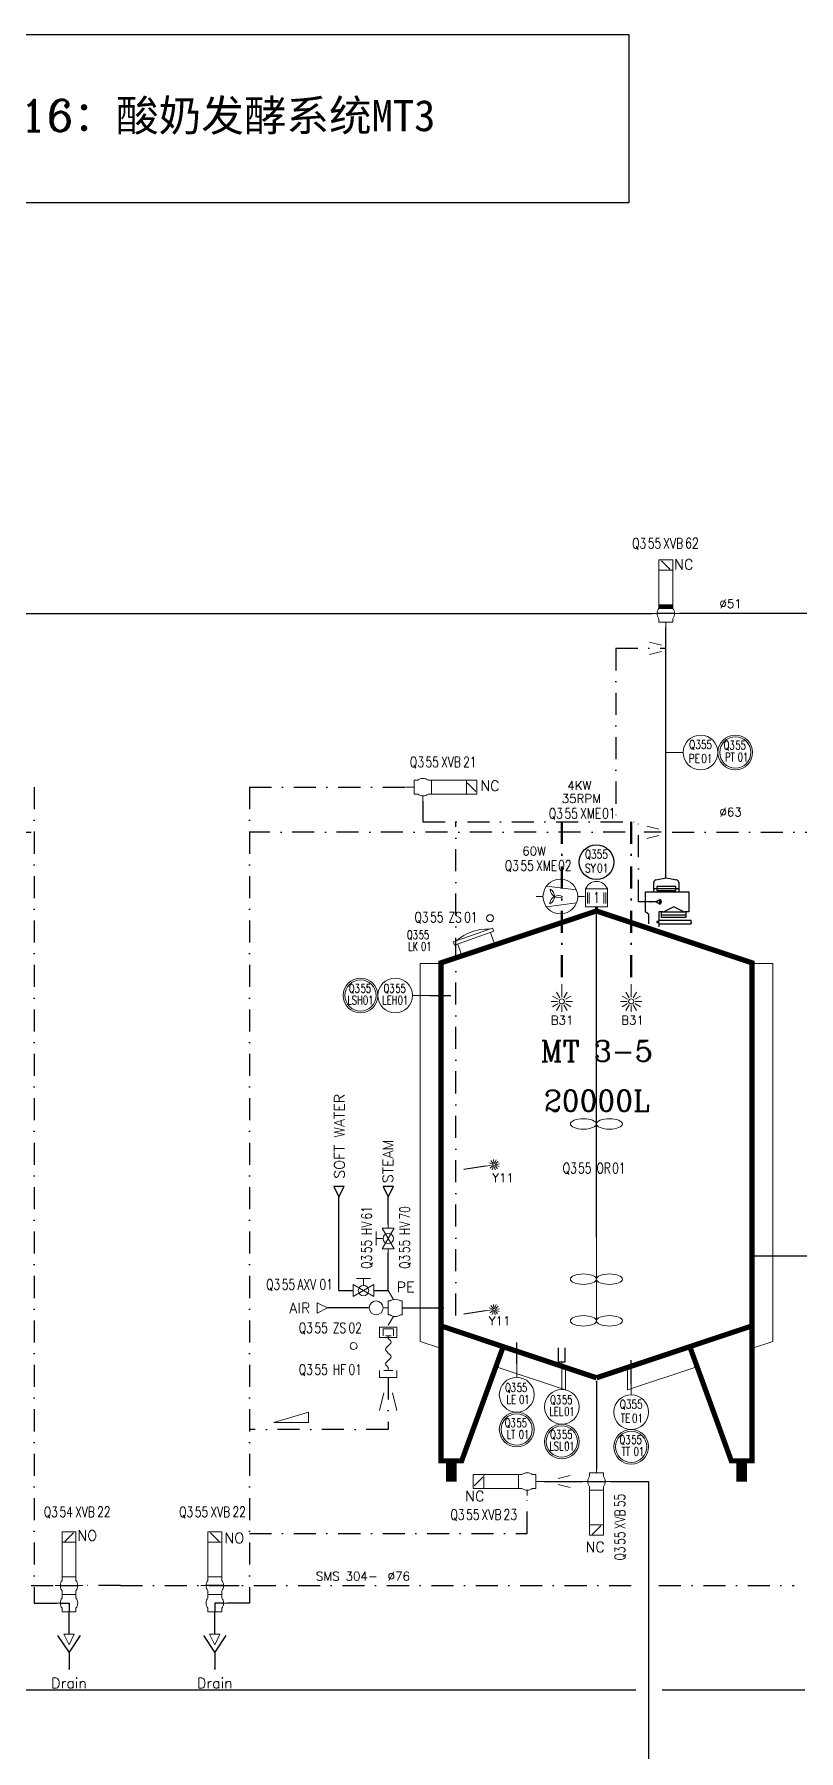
# Model space of a CAD drawing. Header units: inches. Extents: x 14952 to 16573, y 22099 to 23546.
# Drawn here: x 16011.1 to 16231.4, y 23032.4 to 23526.8 of the extents above; entities that cross this region are included whole.
import ezdxf
from ezdxf.enums import TextEntityAlignment as Align

# ---------------------------------------------------------------- set-up
doc = ezdxf.new("R2010")
doc.units = ezdxf.units.IN
doc.header["$MEASUREMENT"] = 0
doc.linetypes.add('DASHDOT2', pattern=[12.7, 6.35, -3.175, 0, -3.175])
for name, color, linetype, lineweight in [('17 Pipe CIP', 4, 'DASHDOT2', 50), ('19 Pipe Process', 30, 'Continuous', 30), ('31 Equipment', 7, 'Continuous', 9), ('33 Instruments Labels', 7, 'Continuous', 9)]:
    doc.layers.add(name, color=color, linetype=linetype, lineweight=lineweight)
for name, color, linetype in [('CUVERIE', 7, 'Continuous'), ('MATERIEL-DIVERS', 7, 'Continuous'), ('POMPES-PROCESS', 7, 'Continuous'), ('REPERES', 7, 'Continuous'), ('techn-data', 7, 'Continuous'), ('TEXTE', 7, 'Continuous'), ('TEXTES', 7, 'Continuous'), ('TUYAUTERIE-AIR INSTRUMENT', 3, 'Continuous'), ('TUYAUTERIE-EAU', 5, 'Continuous'), ('TUYAUTERIE-EGOUT', 32, 'Continuous'), ('TUYAUTERIE-GAZ', 3, 'Continuous'), ('TUYAUTERIE-NEP', 4, 'DASHDOT2'), ('TUYAUTERIE-VAPEUR', 6, 'Continuous'), ('TXT_FR', 7, 'Continuous'), ('VANNES', 7, 'Continuous')]:
    doc.layers.add(name, color=color, linetype=linetype)
doc.layers.get('REPERES').off()
doc.styles.add('ROMANC', font='romanc')
doc.styles.add('ROMANS', font='ROMANS.SHX')
doc.styles.add('ROMANT', font='romant')

# ---------------------------------------------------------------- blocks, each defined once
blk = doc.blocks.new('EGOUT')
at = {"color": 7}
for p, q in [((-3.2, 9.61), (0, 4.81)), ((0, 4.81), (3.2, 9.61)), ((0, 4.81), (0, 0))]:
    blk.add_line(p, q, dxfattribs=at)
at = {"color": 7, "extrusion": (0, -1, 0)}
blk.add_point((0, 0), dxfattribs=at)
at = {"layer": 'POMPES-PROCESS', "style": 'ROMANS'}
blk.add_attdef('EGOUT', text='', height=3, dxfattribs=at).set_placement((0, -4), align=Align.MIDDLE)
blk = doc.blocks.new('APV-VLV-SSEAT-SW44-4')
at = {"layer": '31 Equipment', "ltscale": 38}
for p, q in [((1.25, 20.25), (-1.25, 17.75)), ((-4, 5), (-2.5, 5)), ((-2, 7.5), (-2, 6.5)), ((2, 7.5), (2, 6.5)), ((-2.5, 0), (-4, 0)), ((-2, 2.5), (-2, 3.5)), ((-2, 2.5), (2, 2.5)), ((-2, 2.5), (-2, 1.5)), ((2, 2.5), (2, 3.5)), ((2, 2.5), (2, 1.5)), ((-2, -1.5), (-2, -2.5)), ((-2, -2.5), (2, -2.5)), ((0, -2.5), (0, -5)), ((2, -1.5), (2, -2.5))]:
    blk.add_line(p, q, dxfattribs=at)
at = {"layer": '31 Equipment', "lineweight": 30}
for p, q in [((-2.5, 5), (2.5, 5)), ((-2.5, 0), (0, 0)), ((0, 0), (0, -2.5))]:
    blk.add_line(p, q, dxfattribs=at)
at = {"layer": '31 Equipment'}
blk.add_line((2.5, 5), (4, 5), dxfattribs=at)
at = {"layer": '31 Equipment', "ltscale": 38}
for points in [[(-2, 17.5), (2, 17.5), (2, 20.5), (-2, 20.5)], [(-2, 7.5), (2, 7.5), (2, 17.5), (-2, 17.5)]]:
    blk.add_lwpolyline(points, close=True, dxfattribs=at)
for centre, start, end in [((0, 5), 143.1301, 216.8699), ((0, 5), 323.1301, 36.8699), ((0, 0), 143.1301, 216.8699), ((0, 0), 323.1301, 36.8699)]:
    blk.add_arc(centre, 2.5, start, end, dxfattribs=at)
blk = doc.blocks.new('APV-SIGN-ARW-FLOW-1')
at = {"layer": '31 Equipment'}
for p, q in [((-1.5, -1.5), (-1.5, 1.5)), ((-1.5, 1.5), (1.5, 0)), ((1.5, 0), (-1.5, -1.5))]:
    blk.add_line(p, q, dxfattribs=at)
blk = doc.blocks.new('APV-VLV-SSEAT-M+MP42-3')
at = {"layer": '31 Equipment'}
h = blk.add_hatch(dxfattribs=at)
h.set_pattern_fill('ANSI31', color=256, scale=0.01, style=0)
h.set_pattern_definition([(45, (0, 0), (-0.02245064, 0.02245064), [])])
h.paths.add_polyline_path([(2, 2.5), (-2, 2.5), (-2, 1.5), (2, 1.5)])
at = {"layer": '31 Equipment', "ltscale": 38}
for p, q in [((1.25, 15.25), (-1.25, 12.75)), ((-4, 0), (-2.5, 0)), ((-2, 2.5), (-2, 1.5)), ((-2, 1.5), (2, 1.5)), ((2, 2.5), (2, 1.5)), ((-2, -2.5), (-2, -1.5)), ((2, -2.5), (-2, -2.5)), ((-2, -2.5), (2, -2.5)), ((0, -2.5), (0, -5)), ((2, -2.5), (2, -1.5))]:
    blk.add_line(p, q, dxfattribs=at)
at = {"layer": '31 Equipment', "lineweight": 30}
blk.add_line((-2.5, 0), (2.5, 0), dxfattribs=at)
at = {"layer": '31 Equipment'}
blk.add_line((2.5, 0), (4, 0), dxfattribs=at)
at = {"layer": '31 Equipment', "ltscale": 38}
for points in [[(-2, 12.5), (2, 12.5), (2, 15.5), (-2, 15.5)], [(-2, 2.5), (2, 2.5), (2, 12.5), (-2, 12.5)]]:
    blk.add_lwpolyline(points, close=True, dxfattribs=at)
for start, end in [(143.1301, 216.8699), (323.1301, 36.8699)]:
    blk.add_arc((0, 0), 2.5, start, end, dxfattribs=at)
blk = doc.blocks.new('APV-TNK-GEN-11')
at = {"layer": '31 Equipment', "color": 7}
for points, const_width in [([(-14.94, 21.58), (-21.58, 3.32), (-24.9, 3.32), (-24.9, 83), (0, 91.3), (24.9, 83), (24.9, 3.32), (21.58, 3.32), (14.94, 21.58)], 0.83), ([(-24.9, 24.9), (0, 16.6)], 0.83), ([(24.9, 24.9), (0, 16.6)], 0.83), ([(-23.24, 3.32), (-23.24, 0)], 1.66), ([(23.24, 3.32), (23.24, 0)], 1.66)]:
    blk.add_lwpolyline(points, dxfattribs=dict(at, const_width=const_width))
at = {"layer": '31 Equipment', "ltscale": 38}
blk.add_point((0, 16), dxfattribs=at)
blk = doc.blocks.new('APV-TNK-INSULAT-12')
at = {"layer": '31 Equipment', "color": 7}
for p, q in [((-24.95, 67), (-28.22, 67)), ((-28.22, 67), (-28.22, 6.51)), ((24.95, 67), (28.22, 67)), ((28.22, 67), (28.22, 6.51)), ((-28.22, 6.51), (-24.95, 5.42)), ((28.22, 6.51), (24.95, 5.42)), ((-15.74, 2.35), (-4.98, -1.24)), ((-4.98, -1.24), (-4.98, 2.26)), ((15.74, 2.35), (4.98, -1.24)), ((4.98, -1.24), (4.98, 2.26))]:
    blk.add_line(p, q, dxfattribs=at)
at = {"layer": '31 Equipment'}
for p, q in [((-24.95, 5.42), (-24.95, 67)), ((24.95, 5.42), (24.95, 67)), ((-15.74, 2.35), (-14.94, 5.58)), ((-14.94, 5.58), (-4.98, 2.26)), ((14.94, 5.58), (4.98, 2.26)), ((15.74, 2.35), (14.94, 5.58))]:
    blk.add_line(p, q, dxfattribs=at)
at = {"layer": '31 Equipment', "ltscale": 38}
blk.add_point((0, 0), dxfattribs=at)
blk = doc.blocks.new('APV-INS-M-L-LE2')
at = {"layer": '31 Equipment', "color": 7}
blk.add_line((5, 0), (13, 0), dxfattribs=at)
at = {"layer": '31 Equipment', "lineweight": 25}
blk.add_lwpolyline([(17, 1), (13, 1), (13, 0), (13, -1), (17, -1)], dxfattribs=at)
at = {"layer": '31 Equipment', "color": 7}
blk.add_circle((0, 0), 5, dxfattribs=at)
at = {"layer": '33 Instruments Labels', "style": 'ROMANS', "width": 0.8}
blk.add_attdef('LE?', text='', height=3, dxfattribs=at).set_placement((0, 0), align=Align.MIDDLE)
blk = doc.blocks.new('APV-INS-F-L-LS')
at = {"layer": '31 Equipment'}
for radius in [5, 4.5]:
    blk.add_circle((0, 0), radius, dxfattribs=at)
at = {"layer": '33 Instruments Labels', "style": 'ROMANS', "width": 0.8}
blk.add_attdef('LS?', text='', height=3, dxfattribs=at).set_placement((0, 0), align=Align.MIDDLE)
blk = doc.blocks.new('APV-INS-M-L-TE')
at = {"layer": '31 Equipment', "color": 7}
blk.add_line((0, -5), (0, -10), dxfattribs=at)
blk.add_circle((0, 0), 5, dxfattribs=at)
at = {"layer": '33 Instruments Labels', "style": 'ROMANS', "width": 0.8, "flags": 8}
blk.add_attdef('TE', text='', height=3, dxfattribs=at).set_placement((0, 0), align=Align.MIDDLE)
blk = doc.blocks.new('APV-INS-F-L-TT')
at = {"layer": '31 Equipment'}
for radius in [5, 4.5]:
    blk.add_circle((0, 0), radius, dxfattribs=at)
blk = doc.blocks.new('APV-TNK-ACC-MOT-1')
at = {"layer": '31 Equipment', "color": 7}
for p, q in [((3.15, 6.4), (-3.15, 6.4)), ((-3.15, 6.4), (-3.15, 1.15)), ((-2.64, 5.35), (-2.64, 2.2)), ((-2.1, 5.35), (-2.1, 2.2)), ((2.1, 5.35), (2.1, 2.2)), ((2.66, 5.35), (2.66, 2.2)), ((3.15, 1.15), (3.15, 6.4)), ((-3.15, 1.15), (3.15, 1.15))]:
    blk.add_line(p, q, dxfattribs=at)
blk.add_arc((0, 5.09), 3.41, 22.6199, 157.3801, dxfattribs=at)
at = {"layer": '31 Equipment', "ltscale": 38}
blk.add_point((0, 0), dxfattribs=at)
at = {"layer": '31 Equipment', "color": 7}
blk.add_trace([(-0.39, 0), (0.39, 0), (-0.39, 1.15), (0.39, 1.15)], dxfattribs=at)
at = {"layer": '31 Equipment', "style": 'ROMANT', "width": 0.8}
blk.add_text('1', height=3, dxfattribs=at).set_placement((0, 3.89), align=Align.MIDDLE)
blk = doc.blocks.new('APV-TNK-ACC-MANHOLE-1')
at = {"layer": '31 Equipment'}
for p, q in [((-6, 3), (-6, 4)), ((-6, 4), (6, 4)), ((-6, 3), (6, 3)), ((-5, 0), (-5, 3)), ((5, 3), (5, 0)), ((6, 3), (6, 4))]:
    blk.add_line(p, q, dxfattribs=at)
blk.add_arc((0, -8), 13, 67.3801, 112.6199, dxfattribs=at)
blk = doc.blocks.new('APV-INS-POS-GEN-1')
at = {"layer": '31 Equipment', "color": 5}
blk.add_circle((0, 0), 1, dxfattribs=at)
blk = doc.blocks.new('APV-TNK-ACC-AGIT-1')
at = {"layer": '31 Equipment'}
blk.add_line((0, 0), (0, -8), dxfattribs=at)
for centre in [(-2.5, -8), (2.5, -8)]:
    blk.add_ellipse(centre, major_axis=(-2.5, 0), ratio=0.4, dxfattribs=at)
blk = doc.blocks.new('APV-INS-M-L-LE1')
at = {"layer": '31 Equipment', "color": 7}
blk.add_line((0, -5), (0, -10), dxfattribs=at)
blk.add_circle((0, 0), 5, dxfattribs=at)
blk = doc.blocks.new('APV-INS-F-L-LT')
at = {"layer": '31 Equipment'}
for radius in [5, 4.5]:
    blk.add_circle((0, 0), radius, dxfattribs=at)
blk = doc.blocks.new('SPB')
at = {"color": 7}
for p, q in [((0, -6), (0, 0)), ((-2.598, -9), (-1.302, -8.25)), ((-2.124, -9.624), (-1.062, -8.562)), ((-1.5, -10.098), (-0.75, -8.802)), ((-0.774, -10.398), (-0.39, -8.952)), ((0, -10.5), (0, -9)), ((0.774, -10.398), (0.39, -8.952)), ((1.5, -10.098), (0.75, -8.802)), ((2.124, -9.624), (1.062, -8.562)), ((2.598, -9), (1.302, -8.25))]:
    blk.add_line(p, q, dxfattribs=at)
blk.add_circle((0, -7.5), 1.5, dxfattribs=at)
at = {"color": 7, "extrusion": (0, 1, 0)}
blk.add_point((0, 0), dxfattribs=at)
blk = doc.blocks.new('GOAVEC')
at = {"layer": 'MATERIEL-DIVERS'}
for p, q in [((-2, 8.4), (8.4, 8.4)), ((-2, 3.6), (-2, 8.4)), ((0, 8.4), (0, 10.68)), ((0, 9.21), (6, 9.21)), ((0.48, 11.27), (3, 11.77)), ((5.28, 9.71), (0.72, 9.71)), ((0.72, 9.71), (0.72, 8.7)), ((0.72, 8.7), (5.28, 8.7)), ((3, 11.77), (5.52, 11.27)), ((5.28, 8.7), (5.28, 9.71)), ((6, 10.68), (6, 8.4)), ((8.4, 8.4), (8.4, 3.6)), ((-0.74, 6), (-2.03, 6)), ((4.8, 4.8), (2.53, 3.66)), ((7.07, 3.66), (4.8, 4.8)), ((-1.2, 3), (-2, 3.6)), ((-1.2, 0.7), (-1.2, 3)), ((0.76, 1.27), (0.76, 1.01)), ((1.2, 1.27), (0.76, 1.27)), ((0.76, 1.01), (1.2, 1.01)), ((9, 1.52), (1.19, 1.52)), ((1.19, 1.01), (1.19, 0.72)), ((1.19, 0.72), (9, 0.72)), ((2.26, 3.6), (1.2, 3.6)), ((1.2, 3.6), (1.2, 1.27)), ((1.2, 1.01), (1.2, 0)), ((1.8, 3.49), (1.8, 2.29)), ((7.8, 3.49), (1.8, 3.49)), ((1.8, 2.89), (7.8, 2.89)), ((1.8, 2.29), (7.8, 2.29)), ((8.4, 3.6), (7.34, 3.6)), ((7.8, 2.29), (7.8, 3.49)), ((9, 0.72), (9, 1.52))]:
    blk.add_line(p, q, dxfattribs=at)
for centre, start, end in [((0.6, 10.68), 101.3099, 180), ((5.4, 10.68), 0, 78.6901), ((2.26, 4.2), 270, 296.5651), ((7.34, 4.2), 243.4349, 270)]:
    blk.add_arc(centre, 0.6, start, end, dxfattribs=at)
at = {"layer": 'MATERIEL-DIVERS', "color": 7, "extrusion": (1, 0, 0)}
for p in [(6, 9), (9, 1)]:
    blk.add_point(p, dxfattribs=at)
at = {"layer": 'MATERIEL-DIVERS', "color": 2}
for p in [(6, 9), (-2, 6), (9, 1)]:
    blk.add_point(p, dxfattribs=at)
at = {"layer": 'MATERIEL-DIVERS', "color": 7, "extrusion": (-1, 0, 0)}
blk.add_point((-2, 6), dxfattribs=at)
at = {"layer": 'MATERIEL-DIVERS', "xscale": 0.2499010929244832, "yscale": 0.2499010929244832, "zscale": 0.2499010929244832, "rotation": 90}
blk.add_blockref('SPB', (-0.74, 6), dxfattribs=at)
blk = doc.blocks.new('INSTR-M-L-SY')
at = {"layer": 'MATERIEL-DIVERS', "color": 7}
blk.add_circle((0, 0), 5, dxfattribs=at)
blk = doc.blocks.new('APV-VLV-SSEAT-SW42-3')
at = {"layer": '31 Equipment', "ltscale": 38}
for p, q in [((1.25, 15.25), (-1.25, 12.75)), ((-2, 2.5), (-2, 1.5)), ((2, 2.5), (2, 1.5)), ((-2, -2.5), (-2, -1.5)), ((2, -2.5), (-2, -2.5)), ((-2, -2.5), (2, -2.5)), ((0, -2.5), (0, -5)), ((2, -2.5), (2, -1.5))]:
    blk.add_line(p, q, dxfattribs=at)
at = {"layer": '31 Equipment'}
for p, q in [((-4, 0), (-2.5, 0)), ((2.5, 0), (4, 0))]:
    blk.add_line(p, q, dxfattribs=at)
at = {"layer": '31 Equipment', "lineweight": 30}
blk.add_line((2.5, 0), (-2.5, 0), dxfattribs=at)
at = {"layer": '31 Equipment', "ltscale": 38}
for points in [[(-2, 12.5), (2, 12.5), (2, 15.5), (-2, 15.5)], [(-2, 2.5), (2, 2.5), (2, 12.5), (-2, 12.5)]]:
    blk.add_lwpolyline(points, close=True, dxfattribs=at)
for start, end in [(143.1301, 216.8699), (323.1301, 36.8699)]:
    blk.add_arc((0, 0), 2.5, start, end, dxfattribs=at)
blk = doc.blocks.new('APV-VLV-SSEAT-SW41-3')
at = {"layer": '31 Equipment', "ltscale": 38}
for p, q in [((1.25, 15.25), (-1.25, 12.75)), ((-2, 2.5), (-2, 1.5)), ((2, 2.5), (2, 1.5)), ((2.5, 0), (4, 0)), ((-2, -2.5), (-2, -1.5)), ((2, -2.5), (-2, -2.5)), ((-2, -2.5), (2, -2.5)), ((0, -2.5), (0, -5)), ((2, -2.5), (2, -1.5))]:
    blk.add_line(p, q, dxfattribs=at)
for points in [[(-2, 12.5), (2, 12.5), (2, 15.5), (-2, 15.5)], [(-2, 2.5), (2, 2.5), (2, 12.5), (-2, 12.5)]]:
    blk.add_lwpolyline(points, close=True, dxfattribs=at)
for start, end in [(143.1301, 216.8699), (323.1301, 36.8699)]:
    blk.add_arc((0, 0), 2.5, start, end, dxfattribs=at)
blk = doc.blocks.new('APV-TNK-ACC-SPRAYBALL-1')
at = {"layer": '31 Equipment'}
for p, q in [((0, -3.81), (0, 0)), ((-1.03, -4.4), (-2.65, -3.47)), ((-0.6, -3.97), (-1.53, -2.35)), ((0.6, -3.97), (1.53, -2.35)), ((1.03, -4.4), (2.65, -3.47)), ((-1.19, -5), (-3.05, -5)), ((-1.03, -5.6), (-2.65, -6.53)), ((-0.6, -6.03), (-1.53, -7.65)), ((0, -6.19), (0, -8.05)), ((0.6, -6.03), (1.53, -7.65)), ((1.03, -5.6), (2.65, -6.53)), ((1.19, -5), (3.05, -5))]:
    blk.add_line(p, q, dxfattribs=at)
blk.add_circle((0, -5), 0.738, dxfattribs=at)
blk = doc.blocks.new('APV-FCE-GEN-REDCON-1')
at = {"layer": '31 Equipment', "color": 7}
for p, q in [((-2.5, 2.5), (2.5, 1.25)), ((2.5, 1.25), (2.5, 1.25)), ((2.5, -1.25), (-2.5, -2.5))]:
    blk.add_line(p, q, dxfattribs=at)
blk = doc.blocks.new('APV-INS-M-L-PE')
at = {"layer": '31 Equipment', "color": 7}
blk.add_line((0, -5), (0, -10), dxfattribs=at)
blk.add_circle((0, 0), 5, dxfattribs=at)
at = {"layer": '33 Instruments Labels', "style": 'ROMANS', "width": 0.8, "flags": 8}
blk.add_attdef('PE', text='', height=3, dxfattribs=at).set_placement((0, 0), align=Align.MIDDLE)
blk = doc.blocks.new('APV-INS-F-L-PT')
at = {"layer": '31 Equipment'}
for radius in [5, 4.5]:
    blk.add_circle((0, 0), radius, dxfattribs=at)
blk = doc.blocks.new('APV-FTG-CONX-QUICK-1')
at = {"layer": '31 Equipment'}
for p, q in [((-0.5, 2.5), (2.5, 2.5)), ((-0.5, -2.5), (-0.5, 2.5)), ((0, 1.5), (2, 1.5)), ((0, 0.83), (0, -0.83)), ((2, 1.5), (2, -1.5)), ((2.5, 2.5), (2.5, -2.5)), ((2.5, -2.5), (-0.5, -2.5)), ((0, -0.83), (0, -0.83)), ((2, -1.5), (0, -1.5))]:
    blk.add_line(p, q, dxfattribs=at)
blk = doc.blocks.new('APV-FTG-CONX-HOSE-1')
at = {"layer": '31 Equipment'}
for p, q in [((-4.17, 0), (-5, 0)), ((4.17, 0), (5, 0))]:
    blk.add_line(p, q, dxfattribs=at)
for points in [[(-4.17, 0), (-3.63, 0.5), (-3.42, 0.71), (-3.13, 0.79), (-2.83, 0.71), (-2.58, 0.5), (-1.54, -0.5), (-1.33, -0.71), (-1.04, -0.79), (-0.75, -0.71), (-0.5, -0.5), (0, 0)], [(0, 0), (0.54, 0.5), (0.75, 0.71), (1.04, 0.79), (1.33, 0.71), (1.58, 0.5), (2.62, -0.5), (2.83, -0.71), (3.12, -0.79), (3.42, -0.71), (3.67, -0.5), (4.17, 0)]]:
    blk.add_lwpolyline(points, dxfattribs=at)
blk = doc.blocks.new('APV-FTG-CONX-SCREWED-1')
at = {"layer": '31 Equipment'}
for p, q in [((0, 2.5), (2, 2.5)), ((0, 1.33), (0, -1.33)), ((2, 2.5), (2, -2.5)), ((0, -1.33), (0, -1.33)), ((2, -2.5), (0, -2.5))]:
    blk.add_line(p, q, dxfattribs=at)
blk = doc.blocks.new('APV-SIGN-FLOW-SLOPE-1')
at = {"layer": '31 Equipment'}
blk.add_lwpolyline([(-5, 2), (5, 2), (5, 5), (-5, 2)], dxfattribs=at)
at = {"layer": '31 Equipment', "style": 'ROMANS'}
blk.add_attdef('%', text='', height=2, rotation=16.6992, dxfattribs=at).set_placement((-0.64, 4.87), align=Align.MIDDLE)
blk = doc.blocks.new('APV-VLV-SAMPL-PRD20-2')
at = {"layer": '31 Equipment', "ltscale": 38}
for p, q in [((-2.54, 2.44), (-4, 5)), ((-4, 0), (-5.5, 0)), ((-4, 2), (-3.5, 2)), ((-4, 2), (-4, -2)), ((0, 2), (-0.5, 2)), ((0, 2), (0, -2)), ((0, -2), (0, 2)), ((-4, -2), (-3.5, -2)), ((-2.54, -2.44), (-4, -5)), ((0, -2), (-0.5, -2))]:
    blk.add_line(p, q, dxfattribs=at)
at = {"layer": '31 Equipment'}
blk.add_circle((-7.5, 0), 2, dxfattribs=at)
at = {"layer": '31 Equipment', "ltscale": 38}
for start, end in [(53.1301, 126.8699), (233.1301, 306.8699)]:
    blk.add_arc((-2, 0), 2.5, start, end, dxfattribs=at)
blk = doc.blocks.new('REPNORM1')
at = {"layer": 'TEXTES', "style": 'ROMANS', "width": 0.75}
for tag, p in [('ZONE', (-9.75, -1.25)), ('SOUSZONE', (-5.25, -1.25)), ('ELEMENT', (-0.75, -1.25)), ('NUM', (5.59, -1.22))]:
    blk.add_attdef(tag, p, '', height=3, dxfattribs=at)
blk = doc.blocks.new('REPINS2')
at = {"layer": 'TEXTES', "style": 'ROMANS', "width": 0.7}
for tag, p in [('ZONE', (-3.35, 0.8)), ('SOUSZONE', (0.05, 0.8)), ('NUM', (0.7, -2.6))]:
    blk.add_attdef(tag, p, '', height=2.5, dxfattribs=at)
blk.add_attdef('ELEMENT', text='', height=2.5, dxfattribs=at).set_placement((-1.56, -2.59), align=Align.CENTER)
blk = doc.blocks.new('REPNORM')
at = {"layer": 'TEXTES', "style": 'ROMANS', "width": 0.75}
for tag, p in [('ZONE', (-9.75, -1.25)), ('SOUSZONE', (-5.25, -1.25)), ('ELEMENT', (0, -1.25)), ('NUM', (4.5, -1.25))]:
    blk.add_attdef(tag, p, '', height=3, dxfattribs=at)
blk = doc.blocks.new('REPINS')
at = {"layer": 'TEXTES', "style": 'ROMANS', "width": 0.75}
for tag, p in [('ZONE', (-3.3, 1)), ('SOUSZONE', (0.1, 1)), ('NUM', (0.2, -3))]:
    blk.add_attdef(tag, p, '', height=2.5, dxfattribs=at)
blk.add_attdef('ELEMENT', text='', height=2.5, dxfattribs=at).set_placement((-0.2, -3), align=Align.RIGHT)
blk = doc.blocks.new('APV-PMP-GEN-FAN-1')
at = {"layer": '31 Equipment', "ltscale": 38}
for p, q in [((-5, 0), (-7, 0)), ((5, 0), (7, 0))]:
    blk.add_line(p, q, dxfattribs=at)
at = {"layer": '31 Equipment', "color": 7}
for p, q in [((4.62, 1.91), (-4.01, 2.99)), ((-3.44, 2.92), (-3.44, 2.92)), ((-4.03, -2.96), (4.65, -1.85))]:
    blk.add_line(p, q, dxfattribs=at)
blk.add_circle((0, 0), 5, dxfattribs=at)
for centre, radius, start, end in [((-4.14, 0.04), 2.42, 297.7105, 59.0333), ((-0.6, -2.14), 2.41, 57.3705, 179.0726), ((-0.42, 2.11), 2.48, 179.801, 296.7761)]:
    blk.add_arc(centre, radius, start, end, dxfattribs=at)
blk = doc.blocks.new('FLE23-A')
at = {"color": 7}
for p, q in [((0, 1.5), (-3, 0)), ((-3, 0), (0, -1.5)), ((0, -1.5), (0, 1.5))]:
    blk.add_line(p, q, dxfattribs=at)
at = {"layer": 'MATERIEL-DIVERS', "color": 7, "extrusion": (-1, 0, 0)}
blk.add_point((-3, 0), dxfattribs=at)
at = {"layer": 'MATERIEL-DIVERS', "color": 2}
for p in [(-3, 0), (0, 0)]:
    blk.add_point(p, dxfattribs=at)
at = {"layer": 'MATERIEL-DIVERS', "color": 7, "extrusion": (1, 0, 0)}
blk.add_point((0, 0), dxfattribs=at)
blk = doc.blocks.new('APV-VLVM-BALL-KHV+MF-1')
at = {"layer": '31 Equipment', "ltscale": 38}
for p, q in [((-3, 0), (-4, 0)), ((3, 0), (4, 0))]:
    blk.add_line(p, q, dxfattribs=at)
at = {"layer": '31 Equipment'}
for p, q in [((-3, 1.734), (-3, -1.734)), ((-3, -1.734), (3, 1.734)), ((3, -1.734), (-3, 1.734)), ((-2, 3.5), (2, 3.5)), ((0, 1.5), (0, 3.5)), ((3, 1.734), (3, -1.734))]:
    blk.add_line(p, q, dxfattribs=at)
blk.add_circle((0, 0), 1.5, dxfattribs=at)

msp = doc.modelspace()

# ---------------------------------------------------------------- linework, layer by layer
at = {"layer": '17 Pipe CIP'}
for p, q in [((16163.15, 23299.91), (16163.15, 23253.21)), ((16183.15, 23299.91), (16183.15, 23253.21))]:
    msp.add_line(p, q, dxfattribs=at)
at = {"layer": '19 Pipe Process'}
for p, q in [((16113.15, 23164.91), (16113.15, 23175.91)), ((16218.15, 23174.91), (16239.15, 23174.91)), ((16117.15, 23159.91), (16129.15, 23159.91)), ((16173.15, 23138.91), (16173.15, 23113.41)), ((16158.15, 23109.91), (16169.15, 23109.91)), ((16177.15, 23109.91), (16188.15, 23109.91)), ((16188.15, 23109.91), (16188.15, 23019.91)), ((15902.15, 23049.91), (16184.48, 23049.91)), ((16192.04, 23049.91), (16233.15, 23049.91))]:
    msp.add_line(p, q, dxfattribs=at)
at = {"layer": 'CUVERIE'}
for p, q in [((16125.15, 23249.91), (16131.15, 23249.91)), ((16150.15, 23143.91), (16150.15, 23149.91)), ((16183.15, 23137.91), (16183.15, 23144.91))]:
    msp.add_line(p, q, dxfattribs=at)
at = {"layer": 'MATERIEL-DIVERS'}
msp.add_line((16173.12, 23180.2), (16173.15, 23274.25), dxfattribs=at)
msp.add_lwpolyline([(16182.47, 23526.77), (16182.47, 23478.27), (15936.97, 23478.27), (15936.97, 23526.77)], close=True, dxfattribs=at)
at = {"layer": 'TUYAUTERIE-AIR INSTRUMENT'}
msp.add_line((16107.65, 23159.91), (16095.65, 23159.91), dxfattribs=at)
at = {"layer": 'TUYAUTERIE-EAU'}
for p, q in [((16098.94, 23183.91), (16098.94, 23191.91)), ((16098.94, 23164.91), (16098.94, 23183.91)), ((16098.94, 23164.91), (16103.01, 23164.91)), ((16109.01, 23164.91), (16113.15, 23164.91))]:
    msp.add_line(p, q, dxfattribs=at)
at = {"layer": 'TUYAUTERIE-EGOUT'}
for p, q in [((16021.15, 23065.91), (16021.15, 23072.41)), ((16021.15, 23065.91), (16021.15, 23072.41)), ((16063.15, 23065.91), (16063.15, 23072.41))]:
    msp.add_line(p, q, dxfattribs=at)
at = {"layer": 'TUYAUTERIE-GAZ'}
for p, q in [((15897.15, 23359.91), (16189.15, 23359.91)), ((16193.15, 23283.91), (16193.15, 23355.91)), ((16339.15, 23359.91), (16197.15, 23359.91))]:
    msp.add_line(p, q, dxfattribs=at)
at = {"layer": 'TUYAUTERIE-NEP'}
for p, q in [((16178.69, 23349.91), (16193.15, 23349.91)), ((16178.69, 23349.91), (16178.69, 23299.91)), ((16011.15, 23309.91), (16011.15, 23074.91)), ((16073.15, 23309.91), (16073.15, 23074.91)), ((16073.15, 23309.91), (16118.15, 23309.91)), ((16123.15, 23305.91), (16123.15, 23299.91)), ((15914.32, 23296.91), (16011.15, 23296.91)), ((16181.38, 23296.91), (16073.15, 23296.91)), ((16123.15, 23299.91), (16185.25, 23299.91)), ((16132.63, 23157.72), (16132.63, 23299.91)), ((16185.25, 23276.91), (16185.25, 23299.91)), ((16191.81, 23296.91), (16186.85, 23296.91)), ((16194.91, 23296.91), (16257.4, 23296.91)), ((16187.15, 23276.91), (16185.25, 23276.91)), ((16141.2, 23200.78), (16132.63, 23199.45)), ((16141.2, 23159.05), (16132.63, 23157.72)), ((16113.15, 23139.91), (16113.15, 23124.91)), ((16113.15, 23124.91), (16073.15, 23124.91)), ((16153.15, 23094.91), (16153.15, 23105.91)), ((16073.15, 23094.91), (16153.15, 23094.91)), ((15997.4, 23079.91), (16019.15, 23079.91)), ((16035.97, 23079.91), (16024.4, 23079.91)), ((16035.97, 23079.91), (16185.15, 23079.91)), ((16065.65, 23079.91), (16070.15, 23079.91)), ((16191.15, 23079.91), (16230.15, 23079.91)), ((16011.15, 23074.91), (16018.15, 23074.91)), ((16073.15, 23074.91), (16066.15, 23074.91))]:
    msp.add_line(p, q, dxfattribs=at)
at = {"layer": 'TUYAUTERIE-VAPEUR'}
msp.add_line((16113.15, 23183.91), (16113.15, 23191.91), dxfattribs=at)

# ---------------------------------------------------------------- block references
at = {"layer": '17 Pipe CIP', "xscale": -0.5, "yscale": 0.5, "rotation": 98.82907370450727}
for p in [(16141.2, 23200.78), (16141.2, 23159.05)]:
    msp.add_blockref('APV-TNK-ACC-SPRAYBALL-1', p, dxfattribs=at)
at = {"layer": '31 Equipment'}
for p in [(16163.15, 23253.21), (16183.15, 23253.21)]:
    msp.add_blockref('APV-TNK-ACC-SPRAYBALL-1', p, dxfattribs=at)
at = {"layer": '33 Instruments Labels', "xscale": -1, "rotation": 270}
msp.add_blockref('APV-INS-M-L-PE', (16203.15, 23319.91), dxfattribs=at)
at = {"layer": '33 Instruments Labels'}
for name, p in [('APV-INS-F-L-PT', (16213.15, 23319.91)), ('INSTR-M-L-SY', (16173.12, 23288.33)), ('APV-INS-POS-GEN-1', (16142.47, 23272.19)), ('APV-INS-F-L-LS', (16105.15, 23249.91)), ('APV-INS-POS-GEN-1', (16103.15, 23148.91)), ('APV-INS-F-L-LT', (16150.15, 23124.91)), ('APV-INS-F-L-TT', (16183.15, 23119.91))]:
    msp.add_blockref(name, p, dxfattribs=at)
for name, p, rotation in [('APV-INS-M-L-LE1', (16115.15, 23249.91), 90), ('APV-INS-M-L-LE2', (16163.15, 23131.41), 90), ('APV-INS-M-L-LE1', (16150.15, 23134.91), 180), ('APV-INS-M-L-TE', (16183.15, 23129.91), 180), ('APV-INS-F-L-LS', (16163.15, 23121.41), 270)]:
    msp.add_blockref(name, p, dxfattribs=dict(at, rotation=rotation))
at = {"layer": '33 Instruments Labels', "xscale": -1.5, "yscale": 1.5, "zscale": 1.5}
for p in [(16173.12, 23224.91), (16173.12, 23180.2), (16173.12, 23168.2)]:
    msp.add_blockref('APV-TNK-ACC-AGIT-1', p, dxfattribs=at)
at = {"layer": 'CUVERIE'}
msp.add_blockref('APV-TNK-ACC-MOT-1', (16173.15, 23274.25), dxfattribs=at)
for name, p, xscale, yscale, zscale in [('GOAVEC', (16189.67, 23269.68), 1.199999999999999, 1.199999999999999, 1.199999999999999), ('APV-TNK-GEN-11', (16173.15, 23109.91), 1.8, 1.8, 1.8), ('APV-TNK-INSULAT-12', (16173.15, 23138.55), 1.8, 1.8, 1.8)]:
    msp.add_blockref(name, p, dxfattribs=dict(at, xscale=xscale, yscale=yscale, zscale=zscale))
at = {"layer": 'CUVERIE', "rotation": 19.38190026969543}
msp.add_blockref('APV-TNK-ACC-MANHOLE-1', (16138.86, 23263.57), dxfattribs=at)
at = {"layer": 'MATERIEL-DIVERS', "xscale": -0.7, "yscale": 0.7, "zscale": 0.7, "rotation": 180}
for p in [(16190.15, 23349.91), (16189.37, 23296.91)]:
    msp.add_blockref('APV-FCE-GEN-REDCON-1', p, dxfattribs=at)
at = {"layer": 'MATERIEL-DIVERS'}
for name, p in [('APV-PMP-GEN-FAN-1', (16162.73, 23278.42)), ('APV-SIGN-FLOW-SLOPE-1', (16085.15, 23124.91))]:
    msp.add_blockref(name, p, dxfattribs=at)
for name, p, rotation in [('FLE23-A', (16098.94, 23194.91), 90), ('FLE23-A', (16113.15, 23194.91), 90), ('APV-FTG-CONX-QUICK-1', (16113.15, 23151.91), 90), ('APV-FTG-CONX-HOSE-1', (16113.15, 23146.91), 90), ('APV-FTG-CONX-SCREWED-1', (16113.15, 23141.91), 270), ('APV-FCE-GEN-REDCON-1', (16113.15, 23132.91), 90), ('APV-SIGN-ARW-FLOW-1', (16063.15, 23064.41), 270)]:
    msp.add_blockref(name, p, dxfattribs=dict(at, rotation=rotation))
at = {"layer": 'MATERIEL-DIVERS', "xscale": -0.7, "yscale": 0.7, "zscale": 0.7}
msp.add_blockref('APV-FCE-GEN-REDCON-1', (16163.84, 23109.91), dxfattribs=at)
at = {"layer": 'MATERIEL-DIVERS'}
ref = msp.add_blockref('EGOUT', (16021.15, 23055.91), dxfattribs=dict(at, xscale=-1))
ref.add_attrib('EGOUT', 'Drain', dxfattribs={"layer": 'POMPES-PROCESS', "height": 3, "style": 'ROMANS'}).set_placement((16021.15, 23051.91), align=Align.MIDDLE)
ref = msp.add_blockref('EGOUT', (16021.15, 23055.91), dxfattribs=dict(at, xscale=-1))
ref.add_attrib('EGOUT', 'Drain', dxfattribs={"layer": 'POMPES-PROCESS', "height": 3, "style": 'ROMANS'}).set_placement((16021.15, 23051.91), align=Align.MIDDLE)
at = {"layer": 'MATERIEL-DIVERS', "xscale": -1, "rotation": 90}
msp.add_blockref('APV-SIGN-ARW-FLOW-1', (16021.15, 23064.41), dxfattribs=at)
msp.add_blockref('APV-SIGN-ARW-FLOW-1', (16021.15, 23064.41), dxfattribs=at)
at = {"layer": 'MATERIEL-DIVERS'}
ref = msp.add_blockref('EGOUT', (16063.15, 23055.91), dxfattribs=dict(at, xscale=-1))
ref.add_attrib('EGOUT', 'Drain', dxfattribs={"layer": 'POMPES-PROCESS', "height": 3, "style": 'ROMANS'}).set_placement((16063.15, 23051.91), align=Align.MIDDLE)
ref = msp.add_blockref('EGOUT', (16063.15, 23055.91), dxfattribs=dict(at, xscale=-1))
ref.add_attrib('EGOUT', 'Drain', dxfattribs={"layer": 'POMPES-PROCESS', "height": 3, "style": 'ROMANS'}).set_placement((16063.15, 23051.91), align=Align.MIDDLE)
at = {"layer": 'REPERES'}
for name, p, values in [('REPNORM1', (16193.15, 23379.91), {'ZONE': 'Q3', 'SOUSZONE': '55', 'ELEMENT': 'XVB', 'NUM': '62'}), ('REPINS', (16203.15, 23319.94), {'ZONE': 'Q3', 'SOUSZONE': '55', 'ELEMENT': 'PE', 'NUM': '01'}), ('REPINS2', (16213.15, 23319.94), {'ZONE': 'Q3', 'SOUSZONE': '55', 'NUM': '01', 'ELEMENT': 'PT'}), ('REPNORM1', (16129.15, 23316.91), {'ZONE': 'Q3', 'SOUSZONE': '55', 'ELEMENT': 'XVB', 'NUM': '21'}), ('REPNORM1', (16169.16, 23302.1), {'ZONE': 'Q3', 'SOUSZONE': '55', 'ELEMENT': 'XME', 'NUM': '01'}), ('REPINS', (16173.12, 23288.33), {'ZONE': 'Q3', 'SOUSZONE': '55', 'ELEMENT': 'SY', 'NUM': '01'}), ('REPNORM1', (16156.49, 23287.07), {'ZONE': 'Q3', 'SOUSZONE': '55', 'ELEMENT': 'XME', 'NUM': '02'}), ('REPNORM', (16130.47, 23272.19), {'ZONE': 'Q3', 'SOUSZONE': '55', 'ELEMENT': 'ZS', 'NUM': '01'}), ('REPINS2', (16121.88, 23265.35), {'ZONE': 'Q3', 'SOUSZONE': '55', 'NUM': '01', 'ELEMENT': 'LK'}), ('REPINS2', (16105.15, 23249.91), {'ZONE': 'Q3', 'SOUSZONE': '55', 'NUM': '01', 'ELEMENT': 'LSH'}), ('REPINS2', (16115.15, 23249.91), {'ZONE': 'Q3', 'SOUSZONE': '55', 'NUM': '01', 'ELEMENT': 'LEH'}), ('REPNORM', (16173.15, 23199.91), {'ZONE': 'Q3', 'SOUSZONE': '55', 'ELEMENT': 'OR', 'NUM': '01'}), ('REPNORM1', (16087.74, 23166.41), {'ZONE': 'Q3', 'SOUSZONE': '55', 'ELEMENT': 'AXV', 'NUM': '01'}), ('REPNORM', (16097.15, 23153.91), {'ZONE': 'Q3', 'SOUSZONE': '55', 'ELEMENT': 'ZS', 'NUM': '02'}), ('REPNORM', (16097.15, 23141.91), {'ZONE': 'Q3', 'SOUSZONE': '55', 'ELEMENT': 'HF', 'NUM': '01'}), ('REPINS2', (16150.15, 23134.91), {'ZONE': 'Q3', 'SOUSZONE': '55', 'NUM': '01', 'ELEMENT': 'LE'}), ('REPINS2', (16163.15, 23131.41), {'ZONE': 'Q3', 'SOUSZONE': '55', 'NUM': '01', 'ELEMENT': 'LEL'}), ('REPINS', (16183.15, 23129.91), {'ZONE': 'Q3', 'SOUSZONE': '55', 'ELEMENT': 'TE', 'NUM': '01'}), ('REPINS2', (16150.06, 23124.77), {'ZONE': 'Q3', 'SOUSZONE': '55', 'NUM': '01', 'ELEMENT': 'LT'}), ('REPINS2', (16163.15, 23121.41), {'ZONE': 'Q3', 'SOUSZONE': '55', 'NUM': '01', 'ELEMENT': 'LSL'}), ('REPINS2', (16183.15, 23119.91), {'ZONE': 'Q3', 'SOUSZONE': '55', 'NUM': '01', 'ELEMENT': 'TT'}), ('REPNORM1', (16023.65, 23100.91), {'ZONE': 'Q3', 'SOUSZONE': '54', 'ELEMENT': 'XVB', 'NUM': '22'}), ('REPNORM1', (16062.65, 23100.91), {'ZONE': 'Q3', 'SOUSZONE': '55', 'ELEMENT': 'XVB', 'NUM': '22'}), ('REPNORM1', (16140.8, 23100.12), {'ZONE': 'Q3', 'SOUSZONE': '55', 'ELEMENT': 'XVB', 'NUM': '23'})]:
    msp.add_blockref(name, p, dxfattribs=at).add_auto_attribs(values)
at = {"layer": 'REPERES', "rotation": 90}
for name, p, values in [('REPNORM', (16107.15, 23180.91), {'ZONE': 'Q3', 'SOUSZONE': '55', 'ELEMENT': 'HV', 'NUM': '61'}), ('REPNORM', (16118.15, 23180.91), {'ZONE': 'Q3', 'SOUSZONE': '55', 'ELEMENT': 'HV', 'NUM': '70'}), ('REPNORM1', (16180.15, 23096.91), {'ZONE': 'Q3', 'SOUSZONE': '55', 'ELEMENT': 'XVB', 'NUM': '55'})]:
    msp.add_blockref(name, p, dxfattribs=at).add_auto_attribs(values)
at = {"layer": 'TUYAUTERIE-NEP', "xscale": -1}
msp.add_blockref('APV-VLV-SSEAT-M+MP42-3', (16193.15, 23359.91), dxfattribs=at)
at = {"layer": 'VANNES'}
for name, p, rotation in [('APV-VLV-SSEAT-SW41-3', (16123.15, 23309.91), 270), ('APV-VLVM-BALL-KHV+MF-1', (16113.15, 23179.91), 90), ('APV-VLV-SSEAT-SW42-3', (16173.15, 23109.91), 180)]:
    msp.add_blockref(name, p, dxfattribs=dict(at, rotation=rotation))
at = {"layer": 'VANNES', "xscale": -1}
for name, p in [('APV-VLVM-BALL-KHV+MF-1', (16106.01, 23164.91)), ('APV-VLV-SSEAT-SW44-4', (16063.15, 23074.91))]:
    msp.add_blockref(name, p, dxfattribs=at)
at = {"layer": 'VANNES'}
for name, p in [('APV-VLV-SAMPL-PRD20-2', (16117.15, 23159.91)), ('APV-VLV-SSEAT-SW44-4', (16021.15, 23074.91)), ('APV-VLV-SSEAT-SW44-4', (16021.15, 23074.91))]:
    msp.add_blockref(name, p, dxfattribs=at)
at = {"layer": 'VANNES', "xscale": -1}
for name, p, rotation in [('APV-SIGN-ARW-FLOW-1', (16094.15, 23159.91), 180), ('APV-VLV-SSEAT-SW41-3', (16153.15, 23109.91), 90)]:
    msp.add_blockref(name, p, dxfattribs=dict(at, rotation=rotation))

# ---------------------------------------------------------------- texts
at = {"layer": 'techn-data', "style": 'ROMANS'}
for s, p in [('%%C51', (16211.79, 23362.76)), ('4KW', (16168.21, 23310.38)), ('35RPM', (16168.81, 23306.63)), ('%%C63', (16211.79, 23302.76)), ('60W', (16155.19, 23291.52)), ('B31', (16163.23, 23242.79)), ('B31', (16183.54, 23242.79)), ('Y11', (16146.23, 23197.4)), ('Y11', (16145.24, 23156.15)), ('SMS 304-', (16101.17, 23082.62)), ('%%C76', (16116.17, 23082.62))]:
    msp.add_text(s, height=2.5, dxfattribs=at).set_placement(p, align=Align.MIDDLE_CENTER)
at = {"layer": 'TEXTE', "style": 'ROMANS'}
for s, p in [('SOFT WATER', (16099.06, 23209.34)), ('STEAM', (16113.05, 23202.12))]:
    msp.add_text(s, height=3, rotation=90, dxfattribs=at).set_placement(p, align=Align.MIDDLE)
msp.add_text('AIR', height=3, dxfattribs=at).set_placement((16087.65, 23159.91), align=Align.MIDDLE)
at = {"layer": 'TEXTES', "style": 'ROMANS'}
for s, p in [('NC', (16195.54, 23372.58)), ('NC', (16139.69, 23308.82)), ('NC', (16135.31, 23104.21)), ('NO', (16023.58, 23092.85)), ('NO', (16065.95, 23092.14)), ('NC', (16170.01, 23089.54))]:
    msp.add_text(s, height=3, dxfattribs=at).set_placement(p)
at = {"layer": 'TXT_FR', "style": 'ROMANS'}
msp.add_text('PE', height=3, dxfattribs=at).set_placement((16118.15, 23165.91), align=Align.MIDDLE)
at = {"layer": 'TXT_FR', "attachment_point": 5, "style": 'ROMANC'}
for s, insert, char_height, width in [('{\\fSimSun|b0|i0|c134|p2;区域}16{\\fSimSun|b0|i0|c134|p2;：酸奶发酵系统\\fSimSun|b0|i0|c0|p2;MT3}', (16054.58, 23502.86), 9, 294.206), ('MT 3-5', (16173.15, 23233.91), 6, 112.5), ('20000L', (16173.15, 23219.63), 6, 112.5)]:
    msp.add_mtext(s, dxfattribs=dict(at, insert=insert, char_height=char_height, width=width))

doc.saveas('drawing.dxf')
